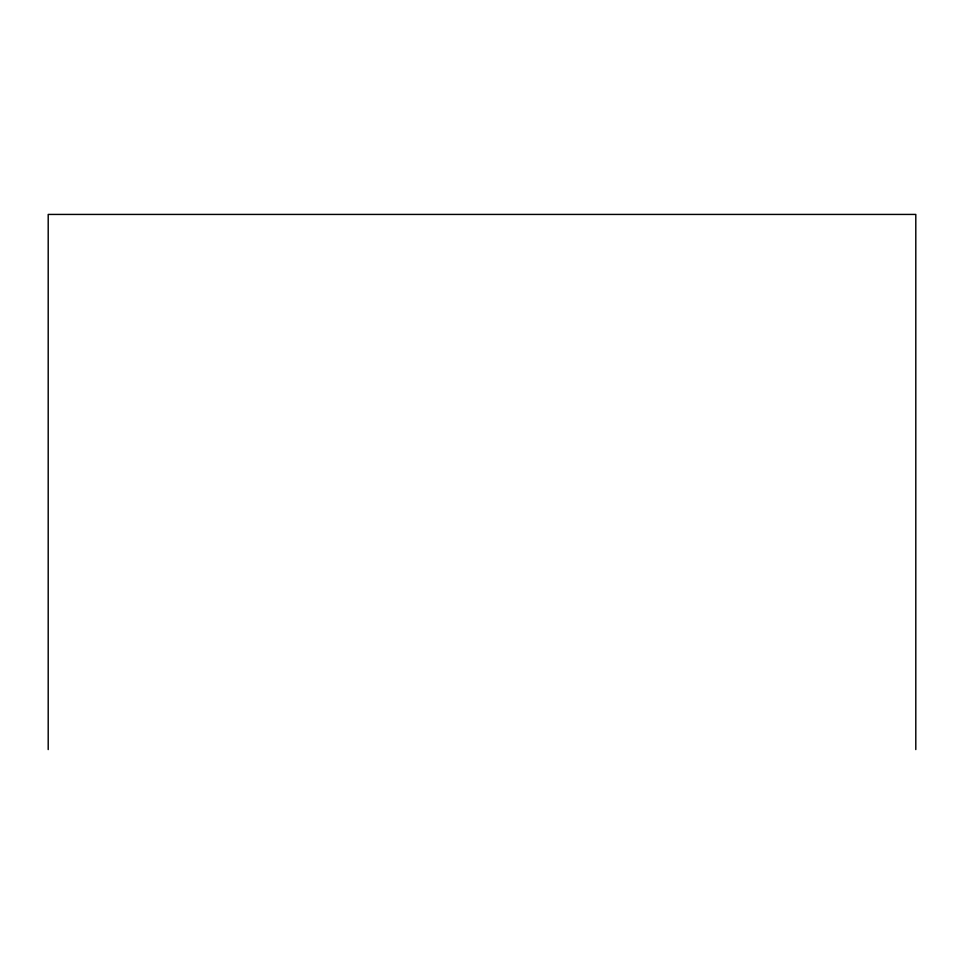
<?xml version="1.0" encoding="UTF-8"?>
<svg xmlns="http://www.w3.org/2000/svg" width="964" height="964" viewBox="0 0 964 964"><rect width="100%" height="100%" fill="white"/><g stroke="black" fill="none" stroke-linecap="round" stroke-linejoin="round"><path stroke-width="1.45" d="M915.8 749.57L915.8 214.43L48.2 214.43L48.2 749.57"/></g></svg>
